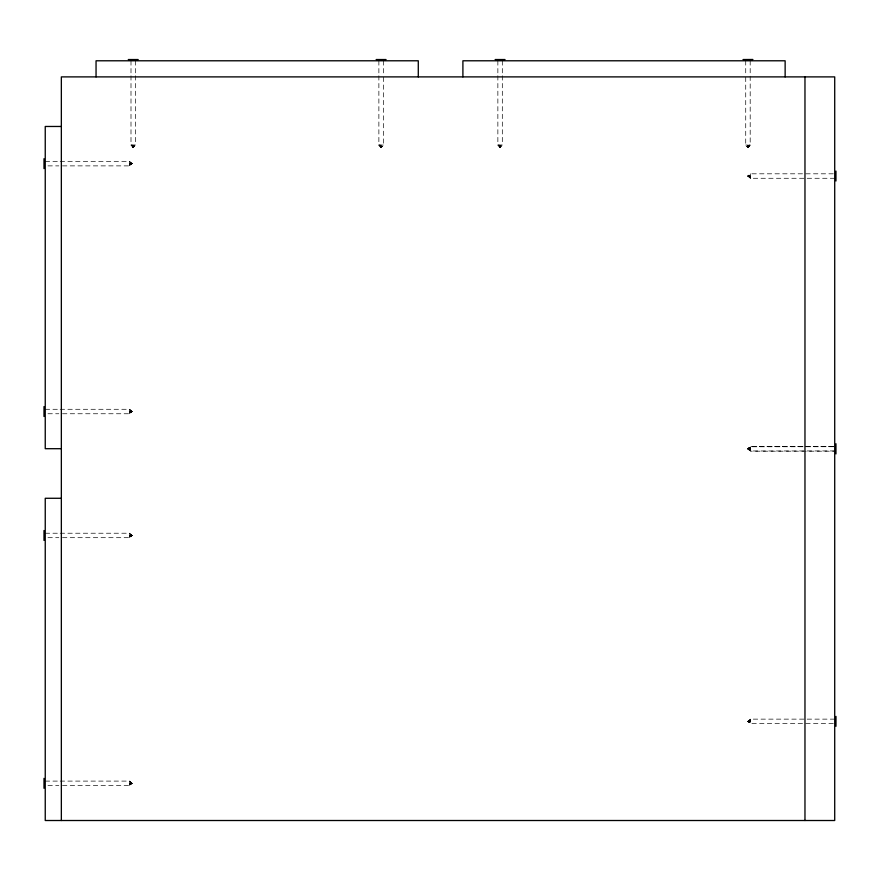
<?xml version="1.0" encoding="UTF-8"?>
<svg xmlns="http://www.w3.org/2000/svg" width="880" height="880" viewBox="0 0 880 880"><rect width="100%" height="100%" fill="white"/><g stroke="black" fill="none" stroke-linecap="round" stroke-linejoin="round"><path stroke-width="0.66" stroke-dasharray="4.4 3.3" d="M130.999 75.735L130.999 145.057L133.232 147.532L133.815 145.057M378.873 75.735L378.873 145.057L381.106 147.532L381.689 145.057M497.86 75.735L497.86 145.057L500.082 147.532L500.665 145.057M748.539 145.002L747.956 147.532L745.723 145.002L745.723 75.68M135.465 75.735L135.465 145.057L130.999 145.057L133.232 147.532L134.354 145.057M378.95 145.057L381.106 147.532L382.217 145.057M502.315 75.735L502.315 145.057L497.86 145.057L500.082 147.532L501.204 145.057M749.078 145.002L747.956 147.532L745.8 145.002M131.307 145.057L133.232 147.532L134.816 145.057M379.17 145.057L381.106 147.532L382.679 145.057M498.157 145.057L500.082 147.532L501.666 145.057M749.54 145.002L747.956 147.532L746.031 145.057L747.956 147.488L750.189 145.057L750.189 75.68M131.659 145.057L133.232 147.532L135.168 145.057M379.533 145.057L381.106 147.532L383.042 145.057M498.509 145.057L500.082 147.532L502.018 145.057M749.892 145.002L747.956 147.532L746.383 145.057L747.956 147.488L750.189 145.002L745.723 145.057M132.66 145.057L133.232 147.532L135.388 145.057L133.232 147.532L132.121 145.057M379.995 145.057L381.106 147.532L383.262 145.057M499.51 145.057L500.082 147.532L502.238 145.057L500.082 147.532L498.971 145.057M750.112 145.002L747.956 147.532L746.845 145.002M380.534 145.057L381.106 147.532L383.339 145.057L383.339 75.735M60.192 161.414L129.514 161.414L132 163.647L129.514 165.88L60.192 165.88M60.192 409.288L129.514 409.288L132 411.521L129.514 413.754L60.192 413.754M60.192 533.225L129.514 533.225L132 535.458L129.514 537.691L60.192 537.691M834.713 178.277L750.442 178.277L747.956 176.044L750.442 173.811L834.713 173.811M60.192 781.099L129.514 781.099L132 783.332L129.514 785.565L60.192 785.565M750.442 450.527L747.956 448.756L750.442 446.468L834.713 446.468L750.442 446.523L750.442 451.187L834.713 451.187M834.713 719.136L750.442 719.136L747.956 721.358L750.486 723.591L834.757 723.591M129.514 161.491L132 163.647L129.514 165.803L129.514 161.414M129.514 409.585L132 411.521L129.514 413.677L129.514 409.288L132 411.521L129.514 413.457M129.514 533.302L132 535.458L129.514 537.614L129.514 533.225M750.442 178.2L747.956 176.044L750.442 173.888M129.514 781.396L132 783.332L129.514 785.488L129.514 781.099L132 783.332L129.514 785.268M750.442 449.328L747.956 448.756L750.442 446.545M129.514 165.583L132 163.647L129.514 161.722M129.514 537.394L132 535.458L129.514 533.522M750.442 177.98L747.956 176.044L750.442 174.108M750.442 448.701L747.956 448.756L750.442 446.776L834.713 446.721M750.442 447.018L747.956 448.954L750.442 451.187L747.956 448.954L750.442 446.721L747.956 448.954L750.442 450.89L747.956 448.701L750.442 448.129L747.956 448.756L750.442 447.128M750.486 719.433L747.956 721.358L750.486 723.514L750.486 719.136M129.514 165.231L132 163.647L129.514 162.074M129.514 413.094L132 411.521L129.514 409.948M129.514 537.031L132 535.458L129.514 533.885M750.442 177.617L747.956 176.044L750.442 174.46M129.514 784.905L132 783.332L129.514 781.759M750.442 447.381L747.956 448.954L750.442 450.065M750.486 719.785L747.956 721.358L750.486 723.294M129.514 164.769L132 163.647L129.514 162.536M129.514 412.632L132 411.521L129.514 410.41M750.442 177.155L747.956 176.044L750.442 174.922M129.514 536.569L132 535.458L129.514 534.347M747.956 448.756L750.442 447.59M750.442 447.843L747.956 448.954L750.442 449.526M129.514 784.443L132 783.332L129.514 782.221M750.486 720.247L747.956 721.358L750.486 722.942M129.514 164.23L132 163.647L129.514 163.075M750.442 176.616L747.956 176.044L750.442 175.461M129.514 412.104L132 411.521L129.514 410.949M129.514 536.041L132 535.458L129.514 534.886M750.442 448.371L747.956 448.954L750.442 448.954M129.514 783.904L132 783.332L129.514 782.749M750.486 720.786L747.956 721.358L750.486 722.48M378.873 145.057L383.339 145.057M45.243 161.414L58.828 161.414M129.514 163.647L132 163.647M47.96 165.88L58.828 165.88M747.956 176.044L750.442 176.044M45.243 409.288L58.828 409.288M129.514 411.521L132 411.521M47.96 413.754L58.828 413.754M834.713 450.934L750.442 450.989L747.956 448.701L750.442 449.284M45.243 533.225L58.828 533.225M129.514 535.458L132 535.458M47.96 537.691L58.828 537.691M750.486 721.358L747.956 721.358L750.442 719.213L748 721.358L750.486 721.941M45.243 781.099L58.828 781.099M129.514 783.332L132 783.332M47.96 785.565L58.828 785.565M750.442 450.692L747.956 448.701L750.442 449.867M747.956 448.701L750.442 450.285M747.384 145.002L747.956 147.532L747.956 145.002M750.442 173.811L750.442 178.277M750.189 60.731L750.189 74.371M745.723 60.731L745.723 74.371M502.315 60.786L502.315 74.371M500.082 145.057L500.082 147.532M497.86 60.786L497.86 74.371M383.339 60.786L383.339 74.371M381.106 145.057L381.106 147.532M378.873 60.786L378.873 74.371M135.465 60.786L135.465 74.371M133.232 145.057L133.232 147.532M130.999 60.786L130.999 74.371"/><path stroke-width="1.32" d="M128.282 59.543L138.193 59.543M376.145 59.543L386.067 59.543M495.132 59.543L505.043 59.543M743.006 59.543L752.917 59.488M61.347 126.467L45.243 126.467L45.243 448.701L61.347 448.701M61.347 498.278L45.243 498.278L45.243 820.512L834.713 820.512L834.713 76.89L61.347 76.89L61.347 820.512M835.956 171.083L835.956 181.005M835.956 443.74L835.956 453.915M836 716.408L835.956 726.319M804.969 76.89L804.969 820.512M785.136 76.89L785.136 60.786L462.902 60.786L462.902 76.89M418.286 76.89L418.286 60.786L96.052 60.786L96.052 76.89M44 158.697L44 168.608M44 406.56L44 416.482M44 530.497L44 540.419M44 778.371L44 788.293"/></g></svg>
